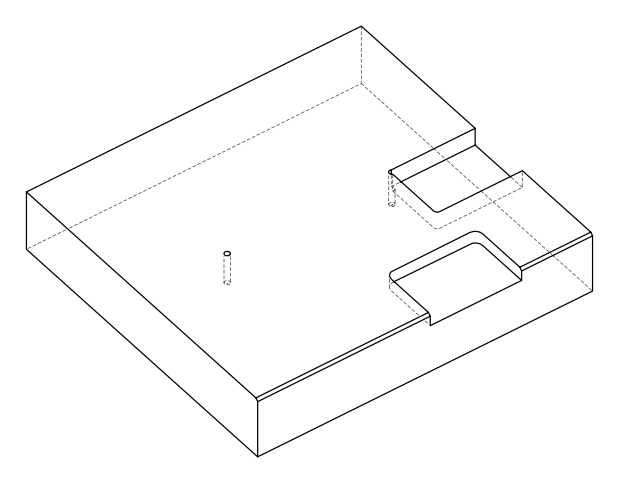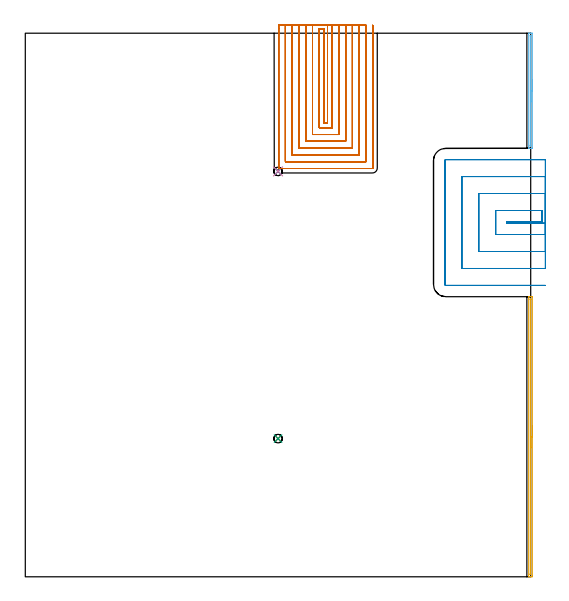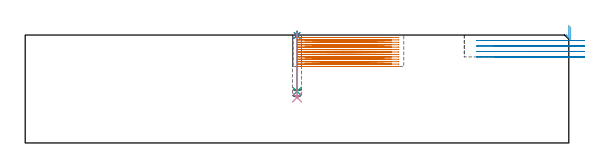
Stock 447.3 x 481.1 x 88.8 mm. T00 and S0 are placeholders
(PLAN: 8 operations, 4 tool changes, 85.3 min)
(1 SPOT_DRILL | STEP1POCKET | NXT0321_9005460120000 | 0.03 min | 1 mm3)
(2 SPOT_DRILL_1 | STEP1POCKET_1 | NXT0321_9005460120000 | 0.03 min | 0 mm3)
(3 DRILL_BLIND_HOLE_INTO_CENTER | STEP1POCKET | NXT0301_046 | 0.2 min | 1987 mm3)
(4 DRILL_BLIND_HOLE_INTO_CENTER_1 | STEP1POCKET_1 | NXT0301_046 | 0.22 min | 2205 mm3)
(5 AREA_MILL | FG_CHAMFER_SURFACE | UGT0205_001 | 4.11 min | 1447 mm3)
(6 AREA_MILL_1 | FG_CHAMFER_SURFACE_1 | UGT0205_001 | 1.78 min | 602 mm3)
(7 MILL_OPEN_POCKET | POCKET_OPEN | NXT0201_009 | Follow Part, ap 2, ae 75% | 68.62 min | 291630 mm3)
(8 MILL_SLOT | SLOT_PARTIAL_RECTANGULAR | UGT0201_104 | Follow Part, ap 5, ae 75% | 10.35 min | 202330 mm3)
(TOOL NXT0321_9005460120000 | NC Spot Drill, 142deg, 12mm, Carbide, Uncoated | D12 PA142 FL30 Z2)
(TOOL NXT0301_046 | Carbide Drill 7.5mm [860.1-0750-038A1-MM 2214] | D7.5 PA140 FL53 Z2)
(TOOL UGT0205_001 | Chamfer Mill 20 x 3 x 45 deg. | D20 FL50 Z2)
(TOOL NXT0201_009 | ENDMILL 8mm [2P460-0800-NA 1630] | D8 FL26 Z6)
(TOOL UGT0201_104 | End Mill 20 mm | D20 FL22 Z2)
(OP 1 SPOT_DRILL)
G17 G21 G94 G90
T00 M6
G54
G17 G0 G90 X223.7 Y122.3 S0 M3
G43 Z98.8 H0
G94 G81 G98 Z88.477 F250. R91.8
G80
M5
M2
(OP 2 SPOT_DRILL_1)
G17 G21 G94 G90
T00 M6
G54
G17 G0 G90 X223.7 Y358.8 S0 M3
G43 Z98.8 H0
G94 G81 G98 Z88.477 F250. R91.8
G80
M5
M2
(OP 3 DRILL_BLIND_HOLE_INTO_CENTER)
G17 G21 G94 G90
T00 M6
G54
G17 G0 G90 X223.7 Y122.3 S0 M3
G43 Z98.8 H1
G94 G81 G98 Z42.4 F250. R90.8
G80
M5
M2
(OP 4 DRILL_BLIND_HOLE_INTO_CENTER_1)
G17 G21 G94 G90
T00 M6
G54
G17 G0 G90 X223.7 Y358.8 S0 M3
G43 Z98.8 H1
G94 G81 G98 Z37.4 F250. R90.8
G80
M5
M2
(OP 5 AREA_MILL)
G17 G21 G94 G90
T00 M6
G54
G17 G0 G90 X448.8 Y133.95 S1061 M3
G43 Z98.8 H0
Z95.4
G94 G1 Y133.912 Z94.528 F250.
Y133.798 Z93.664
Y133.609 Z92.812
Y133.347 Z91.98
Y133.013 Z91.174
Y132.61 Z90.4
Y132.142 Z89.664
Y131.61 Z88.972
Y131.021 Z88.329
Y130.378 Z87.74
Y129.686 Z87.208
Y128.95 Z86.74
Y128.176 Z86.337
Y127.37 Z86.003
Y126.538 Z85.741
Y125.687 Z85.552
Y124.822 Z85.438
Y123.95 Z85.4
X448.799 Y0.623 Z85.401
X448.796 Y0.234
X448.791 Y0.01 Z85.404
X448.415 Y0. Z85.779
X447.883 Z86.314
X447.538 Z86.658
X447.006 Z87.19
X446.662 Z87.533
X445.703 Z88.497
X445.549 Y0.002 Z88.643
X445.402 Y0.01 Z88.789
X445.4 Y0.176 Z88.8
Y247.724
X445.402 Y247.89 Z88.788
X445.549 Y247.898 Z88.643
X445.703 Y247.9 Z88.497
X445.972 Z88.227
X446.662 Z87.533
X447.883 Z86.314
X448.415 Y247.895 Z85.779
X448.791 Y247.89 Z85.404
X448.796 Y247.666 Z85.401
X448.799 Y247.277
X448.8 Y123.95 Z85.4
X447.386 Z86.814
X447.385 Y2.41 Z86.815
X447.384 Y2.338 Z86.816
X447.379 Y2.015 Z86.821
X447.06 Y2.004 Z87.14
X446.881 Y2.005 Z87.319
X446.849 Y2.007 Z87.351
X446.821 Y2.012 Z87.379
X446.82 Y2.054 Z87.38
X446.816 Y2.253 Z87.384
X446.815 Y2.41 Z87.385
X446.814 Y2.993 Z87.386
X446.815 Y245.49 Z87.385
X446.817 Y245.781 Z87.383
X446.819 Y245.853 Z87.381
X446.821 Y245.883 Z87.379
X446.834 Y245.89 Z87.366
X446.899 Y245.893 Z87.301
X447.137 Y245.899 Z87.063
X447.319 Y245.896 Z86.881
X447.351 Y245.893 Z86.849
X447.379 Y245.888 Z86.821
X447.38 Y245.846 Z86.82
X447.384 Y245.647 Z86.816
X447.385 Y245.49 Z86.815
X447.386 Y245.335 Z86.814
Y123.95
Y123.078 Z86.852
Y122.214 Z86.966
Y121.362 Z87.155
Y120.53 Z87.417
Y119.724 Z87.751
Y118.95 Z88.154
Y118.214 Z88.623
Y117.522 Z89.154
Y116.879 Z89.743
Y116.29 Z90.386
Y115.759 Z91.078
Y115.29 Z91.814
Y114.887 Z92.588
Y114.553 Z93.394
Y114.291 Z94.226
Y114.102 Z95.078
Y113.988 Z95.943
Y113.95 Z96.814
G0 Z98.8
M5
M2
(OP 6 AREA_MILL_1)
G17 G21 G94 G90
T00 M6
G54
G17 G0 G90 X448.8 Y440.15 S1061 M3
G43 Z98.8 H0
Z95.4
G94 G1 Y440.112 Z94.528 F250.
Y439.998 Z93.664
Y439.809 Z92.812
Y439.547 Z91.98
Y439.213 Z91.174
Y438.81 Z90.4
Y438.342 Z89.664
Y437.81 Z88.972
Y437.221 Z88.329
Y436.578 Z87.74
Y435.886 Z87.208
Y435.15 Z86.74
Y434.376 Z86.337
Y433.57 Z86.003
Y432.738 Z85.741
Y431.886 Z85.552
Y431.022 Z85.438
Y430.15 Z85.4
Y379.79
X448.798 Y379.539 Z85.402
X448.791 Y379.203 Z85.405
X448.698 Y379.2 Z85.499
X447.538 Z86.658
X446.971 Z87.228
X446.352 Z87.847
X446.035 Z88.164
X445.649 Z88.55
X445.523 Y379.202 Z88.669
X445.402 Y379.21 Z88.788
X445.4 Y379.344 Z88.8
Y480.956
X445.402 Y481.09 Z88.788
X445.523 Y481.098 Z88.669
X445.649 Y481.1 Z88.55
X446.352 Z87.847
X446.971 Z87.228
X447.538 Z86.658
X447.822 Z86.375
X448.415 Z85.782
X448.698 Z85.499
X448.791 Y481.097 Z85.406
X448.8 Y480.76 Z85.4
Y430.15
X447.386 Z86.814
Y381.507
X447.384 Y381.34 Z86.816
X447.381 Y381.256 Z86.819
X447.379 Y381.223 Z86.821
X447.289 Y381.21 Z86.911
X447.026 Y381.202 Z87.174
X446.876 Y381.203 Z87.324
X446.852 Y381.205 Z87.348
X446.83 Y381.209 Z87.37
X446.821 Y381.236 Z87.379
X446.817 Y381.415 Z87.383
X446.815 Y381.572 Z87.385
X446.814 Y382.154 Z87.386
Y478.572
X446.821 Y479.082 Z87.379
X446.857 Y479.09 Z87.343
X446.917 Y479.093 Z87.283
X447.173 Y479.099 Z87.027
X447.324 Y479.097 Z86.876
X447.348 Y479.095 Z86.852
X447.37 Y479.091 Z86.83
X447.379 Y479.064 Z86.821
X447.383 Y478.885 Z86.817
X447.385 Y478.728 Z86.815
X447.386 Y478.572 Z86.814
Y430.15
Y429.278 Z86.852
Y428.414 Z86.966
Y427.562 Z87.155
Y426.73 Z87.417
Y425.924 Z87.751
Y425.15 Z88.154
Y424.414 Z88.623
Y423.722 Z89.154
Y423.079 Z89.743
Y422.49 Z90.386
Y421.958 Z91.078
Y421.49 Z91.814
Y421.087 Z92.588
Y420.753 Z93.394
Y420.491 Z94.226
Y420.302 Z95.078
Y420.188 Z95.943
Y420.15 Z96.814
G0 Z98.8
M5
M2
(OP 7 MILL_OPEN_POCKET)
G17 G21 G94 G90
T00 M6
G54
G17 G0 G90 X267.5 Y488.1 S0 M3
G43 Z98.8 H1
Z86.808
G94 G1 Y485.1 F250.
Y401.4 F500.
X264.2
Y485.1
X260.2
Y397.4
X271.5
Y485.1
Y488.1 F250.
X254.2
Y485.1
Y391.4 F500.
X277.5
Y485.1
Y488.1 F250.
X248.2
Y485.1
Y385.4 F500.
X283.5
Y485.1
Y488.1 F250.
X242.2
Y485.1
Y379.4 F500.
X289.5
Y485.1
Y488.1 F250.
X236.2
Y485.1
Y373.4 F500.
X295.5
Y485.1
Y488.1 F250.
X230.2
Y485.1
Y367.4 F500.
X301.5
Y485.1
Y488.1 F250.
X224.2
Y485.1
Y361.7 F500.
X224.193 Y361.657
X224.212 Y361.617
X224.274 Y361.4
X307.2
G3 X307.5 Y361.7 R0.3
G1 Y485.1
Y488.1 F250.
G0 X267.5 Z84.815
G1 Y485.1
Y401.4 F500.
X264.2
Y485.1
X260.2
Y397.4
X271.5
Y485.1
Y488.1 F250.
X254.2
Y485.1
Y391.4 F500.
X277.5
Y485.1
Y488.1 F250.
X248.2
Y485.1
Y385.4 F500.
X283.5
Y485.1
Y488.1 F250.
X242.2
Y485.1
Y379.4 F500.
X289.5
Y485.1
Y488.1 F250.
X236.2
Y485.1
Y373.4 F500.
X295.5
Y485.1
Y488.1 F250.
X230.2
Y485.1
Y367.4 F500.
X301.5
Y485.1
Y488.1 F250.
X224.2
Y485.1
Y361.7 F500.
X224.193 Y361.657
X224.212 Y361.617
X224.274 Y361.4
X307.2
G3 X307.5 Y361.7 R0.3
G1 Y485.1
Y488.1 F250.
G0 X267.5 Z82.823
G1 Y485.1
Y401.4 F500.
X264.2
Y485.1
X260.2
Y397.4
X271.5
Y485.1
Y488.1 F250.
X254.2
Y485.1
Y391.4 F500.
X277.5
Y485.1
Y488.1 F250.
X248.2
Y485.1
Y385.4 F500.
X283.5
Y485.1
Y488.1 F250.
X242.2
Y485.1
Y379.4 F500.
X289.5
Y485.1
Y488.1 F250.
X236.2
Y485.1
Y373.4 F500.
X295.5
Y485.1
Y488.1 F250.
X230.2
Y485.1
Y367.4 F500.
X301.5
Y485.1
Y488.1 F250.
X224.2
Y485.1
Y361.7 F500.
X224.193 Y361.657
X224.212 Y361.617
X224.274 Y361.4
X307.2
G3 X307.5 Y361.7 R0.3
G1 Y485.1
Y488.1 F250.
G0 X267.5 Z80.831
G1 Y485.1
Y401.4 F500.
X264.2
Y485.1
X260.2
Y397.4
X271.5
Y485.1
Y488.1 F250.
X254.2
Y485.1
Y391.4 F500.
X277.5
Y485.1
Y488.1 F250.
X248.2
Y485.1
Y385.4 F500.
X283.5
Y485.1
Y488.1 F250.
X242.2
Y485.1
Y379.4 F500.
X289.5
Y485.1
Y488.1 F250.
X236.2
Y485.1
Y373.4 F500.
X295.5
Y485.1
Y488.1 F250.
X230.2
Y485.1
Y367.4 F500.
X301.5
Y485.1
Y488.1 F250.
X224.2
Y485.1
Y361.7 F500.
X224.193 Y361.657
X224.212 Y361.617
X224.274 Y361.4
X307.2
G3 X307.5 Y361.7 R0.3
G1 Y485.1
Y488.1 F250.
G0 X267.5 Z78.838
G1 Y485.1
Y401.4 F500.
X264.2
Y485.1
X260.2
Y397.4
X271.5
Y485.1
Y488.1 F250.
X254.2
Y485.1
Y391.4 F500.
X277.5
Y485.1
Y488.1 F250.
X248.2
Y485.1
Y385.4 F500.
X283.5
Y485.1
Y488.1 F250.
X242.2
Y485.1
Y379.4 F500.
X289.5
Y485.1
Y488.1 F250.
X236.2
Y485.1
Y373.4 F500.
X295.5
Y485.1
Y488.1 F250.
X230.2
Y485.1
Y367.4 F500.
X301.5
Y485.1
Y488.1 F250.
X224.2
Y485.1
Y361.7 F500.
X224.193 Y361.657
X224.212 Y361.617
X224.274 Y361.4
X307.2
G3 X307.5 Y361.7 R0.3
G1 Y485.1
Y488.1 F250.
G0 X267.5 Z76.846
G1 Y485.1
Y401.4 F500.
X264.2
Y485.1
X260.2
Y397.4
X271.5
Y485.1
Y488.1 F250.
X254.2
Y485.1
Y391.4 F500.
X277.5
Y485.1
Y488.1 F250.
X248.2
Y485.1
Y385.4 F500.
X283.5
Y485.1
Y488.1 F250.
X242.2
Y485.1
Y379.4 F500.
X289.5
Y485.1
Y488.1 F250.
X236.2
Y485.1
Y373.4 F500.
X295.5
Y485.1
Y488.1 F250.
X230.2
Y485.1
Y367.4 F500.
X301.5
Y485.1
Y488.1 F250.
X224.2
Y485.1
Y361.7 F500.
X224.193 Y361.657
X224.212 Y361.617
X224.274 Y361.4
X307.2
G3 X307.5 Y361.7 R0.3
G1 Y485.1
Y488.1 F250.
G0 X267.5 Z74.854
G1 Y485.1
Y401.4 F500.
X264.2
Y485.1
X260.2
Y397.4
X271.5
Y485.1
Y488.1 F250.
X254.2
Y485.1
Y391.4 F500.
X277.5
Y485.1
Y488.1 F250.
X248.2
Y485.1
Y385.4 F500.
X283.5
Y485.1
Y488.1 F250.
X242.2
Y485.1
Y379.4 F500.
X289.5
Y485.1
Y488.1 F250.
X236.2
Y485.1
Y373.4 F500.
X295.5
Y485.1
Y488.1 F250.
X230.2
Y485.1
Y367.4 F500.
X301.5
Y485.1
Y488.1 F250.
X224.2
Y485.1
Y361.7 F500.
X224.193 Y361.657
X224.212 Y361.617
X224.274 Y361.4
X307.2
G3 X307.5 Y361.7 R0.3
G1 Y485.1
Y488.1 F250.
G0 X267.5 Z72.861
G1 Y485.1
Y401.4 F500.
X264.2
Y485.1
X260.2
Y397.4
X271.5
Y485.1
Y488.1 F250.
X254.2
Y485.1
Y391.4 F500.
X277.5
Y485.1
Y488.1 F250.
X248.2
Y485.1
Y385.4 F500.
X283.5
Y485.1
Y488.1 F250.
X242.2
Y485.1
Y379.4 F500.
X289.5
Y485.1
Y488.1 F250.
X236.2
Y485.1
Y373.4 F500.
X295.5
Y485.1
Y488.1 F250.
X230.2
Y485.1
Y367.4 F500.
X301.5
Y485.1
Y488.1 F250.
X224.2
Y485.1
Y361.7 F500.
X224.193 Y361.657
X224.212 Y361.617
X224.274 Y361.4
X307.2
G3 X307.5 Y361.7 R0.3
G1 Y485.1
Y488.1 F250.
G0 X267.5 Z70.869
G1 Y485.1
Y401.4 F500.
X264.2
Y485.1
X260.2
Y397.4
X271.5
Y485.1
Y488.1 F250.
X254.2
Y485.1
Y391.4 F500.
X277.5
Y485.1
Y488.1 F250.
X248.2
Y485.1
Y385.4 F500.
X283.5
Y485.1
Y488.1 F250.
X242.2
Y485.1
Y379.4 F500.
X289.5
Y485.1
Y488.1 F250.
X236.2
Y485.1
Y373.4 F500.
X295.5
Y485.1
Y488.1 F250.
X230.2
Y485.1
Y367.4 F500.
X301.5
Y485.1
Y488.1 F250.
X224.2
Y485.1
Y361.7 F500.
X224.193 Y361.657
X224.212 Y361.617
X224.274 Y361.4
X307.2
G3 X307.5 Y361.7 R0.3
G1 Y485.1
Y488.1 F250.
G0 X267.5 Z68.877
G1 Y485.1
Y401.4 F500.
X264.2
Y485.1
X260.2
Y397.4
X271.5
Y485.1
Y488.1 F250.
X254.2
Y485.1
Y391.4 F500.
X277.5
Y485.1
Y488.1 F250.
X248.2
Y485.1
Y385.4 F500.
X283.5
Y485.1
Y488.1 F250.
X242.2
Y485.1
Y379.4 F500.
X289.5
Y485.1
Y488.1 F250.
X236.2
Y485.1
Y373.4 F500.
X295.5
Y485.1
Y488.1 F250.
X230.2
Y485.1
Y367.4 F500.
X301.5
Y485.1
Y488.1 F250.
X224.2
Y485.1
Y361.7 F500.
X224.193 Y361.657
X224.212 Y361.617
X224.274 Y361.4
X307.2
G3 X307.5 Y361.7 R0.3
G1 Y485.1
Y488.1 F250.
G0 X267.5 Z66.885
G1 Y485.1
Y401.4 F500.
X264.2
Y485.1
X260.2
Y397.4
X271.5
Y485.1
Y488.1 F250.
X254.2
Y485.1
Y391.4 F500.
X277.5
Y485.1
Y488.1 F250.
X248.2
Y485.1
Y385.4 F500.
X283.5
Y485.1
Y488.1 F250.
X242.2
Y485.1
Y379.4 F500.
X289.5
Y485.1
Y488.1 F250.
X236.2
Y485.1
Y373.4 F500.
X295.5
Y485.1
Y488.1 F250.
X230.2
Y485.1
Y367.4 F500.
X301.5
Y485.1
Y488.1 F250.
X224.2
Y485.1
Y361.7 F500.
X224.193 Y361.657
X224.212 Y361.617
X224.274 Y361.4
X307.2
G3 X307.5 Y361.7 R0.3
G1 Y485.1
Y488.1 F250.
G0 X267.5 Z64.892
G1 Y485.1
Y401.4 F500.
X264.2
Y485.1
X260.2
Y397.4
X271.5
Y485.1
Y488.1 F250.
X254.2
Y485.1
Y391.4 F500.
X277.5
Y485.1
Y488.1 F250.
X248.2
Y485.1
Y385.4 F500.
X283.5
Y485.1
Y488.1 F250.
X242.2
Y485.1
Y379.4 F500.
X289.5
Y485.1
Y488.1 F250.
X236.2
Y485.1
Y373.4 F500.
X295.5
Y485.1
Y488.1 F250.
X230.2
Y485.1
Y367.4 F500.
X301.5
Y485.1
Y488.1 F250.
X224.2
Y485.1
Y361.7 F500.
X224.193 Y361.657
X224.212 Y361.617
X224.274 Y361.4
X307.2
G3 X307.5 Y361.7 R0.3
G1 Y485.1
Y488.1 F250.
G0 X267.5 Z62.9
G1 Y485.1
Y401.4 F500.
X264.2
Y485.1
X260.2
Y397.4
X271.5
Y485.1
Y488.1 F250.
X254.2
Y485.1
Y391.4 F500.
X277.5
Y485.1
Y488.1 F250.
X248.2
Y485.1
Y385.4 F500.
X283.5
Y485.1
Y488.1 F250.
X242.2
Y485.1
Y379.4 F500.
X289.5
Y485.1
Y488.1 F250.
X236.2
Y485.1
Y373.4 F500.
X295.5
Y485.1
Y488.1 F250.
X230.2
Y485.1
Y367.4 F500.
X301.5
Y485.1
Y488.1 F250.
X224.2
Y485.1
Y361.7 F500.
X224.193 Y361.657
X224.212 Y361.617
X224.274 Y361.4
X307.2
G3 X307.5 Y361.7 R0.3
G1 Y485.1
Y488.1 F250.
G0 Z98.8
M5
M2
(OP 8 MILL_SLOT)
G17 G21 G94 G90
T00 M6
G54
G17 G0 G90 X460.3 Y312.9 S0 M3
G43 Z98.8 H0
Z84.3
G94 G1 X457.3 F250.
X426.3 F500.
Y314.2
X457.3
Y324.2
X416.3
Y302.9
X457.3
X460.3 F250.
Y339.2
X457.3
X401.3 F500.
Y287.9
X457.3
X460.3 F250.
Y354.2
X457.3
X386.3 F500.
Y272.9
X457.3
X460.3 F250.
Y369.2
X457.3
X372.2 F500.
G3 X371.3 Y368.3 R0.9
G1 Y258.8
G3 X372.2 Y257.9 R0.9
G1 X457.3
X460.3 F250.
G0 Y312.9 Z79.8
G1 X457.3
X426.3 F500.
Y314.2
X457.3
Y324.2
X416.3
Y302.9
X457.3
X460.3 F250.
Y339.2
X457.3
X401.3 F500.
Y287.9
X457.3
X460.3 F250.
Y354.2
X457.3
X386.3 F500.
Y272.9
X457.3
X460.3 F250.
Y369.2
X457.3
X372.2 F500.
G3 X371.3 Y368.3 R0.9
G1 Y258.8
G3 X372.2 Y257.9 R0.9
G1 X457.3
X460.3 F250.
G0 Y312.9 Z75.3
G1 X457.3
X426.3 F500.
Y314.2
X457.3
Y324.2
X416.3
Y302.9
X457.3
X460.3 F250.
Y339.2
X457.3
X401.3 F500.
Y287.9
X457.3
X460.3 F250.
Y354.2
X457.3
X386.3 F500.
Y272.9
X457.3
X460.3 F250.
Y369.2
X457.3
X372.2 F500.
G3 X371.3 Y368.3 R0.9
G1 Y258.8
G3 X372.2 Y257.9 R0.9
G1 X457.3
X460.3 F250.
G0 Y312.9 Z70.8
G1 X457.3
X426.3 F500.
Y314.2
X457.3
Y324.2
X416.3
Y302.9
X457.3
X460.3 F250.
Y339.2
X457.3
X401.3 F500.
Y287.9
X457.3
X460.3 F250.
Y354.2
X457.3
X386.3 F500.
Y272.9
X457.3
X460.3 F250.
Y369.2
X457.3
X372.2 F500.
G3 X371.3 Y368.3 R0.9
G1 Y258.8
G3 X372.2 Y257.9 R0.9
G1 X457.3
X460.3 F250.
G0 Z98.8
M5
M2
